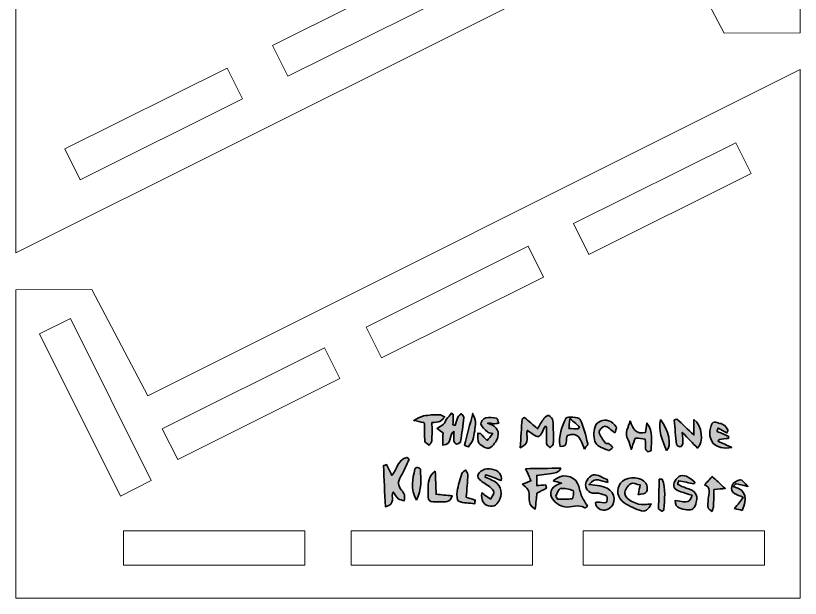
# Model space of a CAD drawing. Header units: inches. Extents: x 0.7 to 43.7, y -59.5 to -0.9.
# Drawn here: x 26 to 39.61, y -59.39 to -49.28 of the extents above; entities that cross this region are included whole.
import ezdxf

# ---------------------------------------------------------------- set-up
doc = ezdxf.new("R2010")
doc.units = ezdxf.units.IN
doc.header["$MEASUREMENT"] = 0
doc.layers.add('cut', color=7, linetype='Continuous')
doc.layers.add('etch', color=7, linetype='Continuous')

# ---------------------------------------------------------------- blocks, each defined once
blk = doc.blocks.new('block 2')
at = {"layer": 'etch', "true_color": 0x00a550}
h = blk.add_hatch(color=114, dxfattribs=at)
h.dxf.hatch_style = 2
edge = h.paths.add_edge_path()
edge.add_spline(control_points=[(33.221, -56.343), (33.221, -56.456), (33.224, -56.559), (33.218, -56.661), (33.217, -56.686), (33.188, -56.71), (33.172, -56.734), (33.147, -56.713), (33.101, -56.694), (33.098, -56.67), (33.089, -56.568), (33.092, -56.465), (33.09, -56.357), (33.089, -56.356), (33.084, -56.346), (33.077, -56.344), (33.02, -56.33), (32.962, -56.317), (32.905, -56.304), (32.962, -56.278), (33.017, -56.241), (33.076, -56.228), (33.163, -56.211), (33.253, -56.207), (33.342, -56.206), (33.376, -56.206), (33.409, -56.231), (33.443, -56.244), (33.415, -56.271), (33.391, -56.307), (33.358, -56.322), (33.321, -56.338), (33.275, -56.336), (33.221, -56.343)], knot_values=[0, 0, 0, 0, 1, 1, 1, 2, 2, 2, 3, 3, 3, 4, 4, 4, 5, 5, 5, 6, 6, 6, 7, 7, 7, 8, 8, 8, 9, 9, 9, 10, 10, 10, 11, 11, 11, 11], degree=3, periodic=1)
h = blk.add_hatch(color=114, dxfattribs=at)
h.dxf.hatch_style = 2
edge = h.paths.add_edge_path()
edge.add_spline(control_points=[(33.6, -56.491), (33.503, -56.568), (33.582, -56.732), (33.408, -56.734), (33.41, -56.659), (33.411, -56.591), (33.413, -56.521), (33.381, -56.498), (33.344, -56.471), (33.308, -56.445), (33.345, -56.421), (33.387, -56.401), (33.419, -56.371), (33.444, -56.347), (33.454, -56.31), (33.475, -56.281), (33.501, -56.246), (33.531, -56.215), (33.559, -56.181), (33.569, -56.188), (33.58, -56.194), (33.59, -56.2), (33.588, -56.261), (33.587, -56.321), (33.585, -56.382), (33.598, -56.385), (33.611, -56.388), (33.623, -56.391), (33.639, -56.343), (33.65, -56.294), (33.671, -56.249), (33.682, -56.224), (33.709, -56.207), (33.729, -56.186), (33.745, -56.209), (33.776, -56.235), (33.774, -56.257), (33.76, -56.396), (33.741, -56.535), (33.716, -56.673), (33.713, -56.692), (33.671, -56.713), (33.645, -56.717), (33.632, -56.718), (33.604, -56.682), (33.601, -56.66), (33.594, -56.612), (33.599, -56.562), (33.6, -56.491)], knot_values=[0, 0, 0, 0, 1, 1, 1, 2, 2, 2, 3, 3, 3, 4, 4, 4, 5, 5, 5, 6, 6, 6, 7, 7, 7, 8, 8, 8, 9, 9, 9, 10, 10, 10, 11, 11, 11, 12, 12, 12, 13, 13, 13, 14, 14, 14, 15, 15, 15, 16, 16, 16, 16], degree=3, periodic=1)
h = blk.add_hatch(color=114, dxfattribs=at)
h.dxf.hatch_style = 2
edge = h.paths.add_edge_path()
edge.add_spline(control_points=[(33.923, -56.184), (33.942, -56.234), (33.978, -56.285), (33.977, -56.335), (33.973, -56.438), (33.956, -56.541), (33.932, -56.641), (33.921, -56.687), (33.879, -56.725), (33.852, -56.766), (33.829, -56.756), (33.806, -56.747), (33.783, -56.738), (33.832, -56.554), (33.88, -56.369), (33.929, -56.185), (33.928, -56.185), (33.923, -56.184), (33.923, -56.184)], knot_values=[0, 0, 0, 0, 1, 1, 1, 2, 2, 2, 3, 3, 3, 4, 4, 4, 5, 5, 5, 6, 6, 6, 6], degree=3, periodic=1)
h = blk.add_hatch(color=114, dxfattribs=at)
h.dxf.hatch_style = 2
edge = h.paths.add_edge_path()
edge.add_spline(control_points=[(35.186, -56.405), (35.148, -56.468), (35.12, -56.571), (35.068, -56.585), (35.019, -56.598), (34.945, -56.52), (34.878, -56.48), (34.838, -56.56), (34.946, -56.706), (34.752, -56.78), (34.764, -56.601), (34.774, -56.441), (34.785, -56.281), (34.799, -56.273), (34.813, -56.265), (34.828, -56.256), (34.898, -56.318), (34.969, -56.379), (35.052, -56.452), (35.091, -56.388), (35.122, -56.326), (35.163, -56.272), (35.183, -56.246), (35.232, -56.211), (35.248, -56.219), (35.28, -56.235), (35.317, -56.277), (35.319, -56.311), (35.329, -56.446), (35.329, -56.582), (35.326, -56.717), (35.325, -56.738), (35.286, -56.757), (35.265, -56.777), (35.246, -56.755), (35.212, -56.734), (35.211, -56.711), (35.205, -56.614), (35.208, -56.516), (35.208, -56.419), (35.201, -56.414), (35.193, -56.409), (35.186, -56.405)], knot_values=[0, 0, 0, 0, 1, 1, 1, 2, 2, 2, 3, 3, 3, 4, 4, 4, 5, 5, 5, 6, 6, 6, 7, 7, 7, 8, 8, 8, 9, 9, 9, 10, 10, 10, 11, 11, 11, 12, 12, 12, 13, 13, 13, 14, 14, 14, 14], degree=3, periodic=1)
h = blk.add_hatch(color=114, dxfattribs=at)
h.dxf.hatch_style = 2
edge = h.paths.add_edge_path()
edge.add_spline(control_points=[(35.868, -56.804), (35.808, -56.644), (35.765, -56.496), (35.571, -56.567), (35.523, -56.618), (35.612, -56.77), (35.443, -56.758), (35.413, -56.577), (35.47, -56.411), (35.551, -56.263), (35.567, -56.233), (35.765, -56.245), (35.79, -56.289), (35.86, -56.414), (35.886, -56.564), (35.925, -56.706), (35.929, -56.721), (35.904, -56.744), (35.868, -56.804)], knot_values=[0, 0, 0, 0, 1, 1, 1, 2, 2, 2, 3, 3, 3, 4, 4, 4, 5, 5, 5, 6, 6, 6, 6], degree=3, periodic=1)
edge = h.paths.add_edge_path()
edge.add_spline(control_points=[(35.612, -56.272), (35.604, -56.363), (35.601, -56.403), (35.597, -56.445), (35.66, -56.448), (35.71, -56.45), (35.76, -56.452), (35.767, -56.44), (35.775, -56.429), (35.783, -56.418), (35.736, -56.378), (35.689, -56.338), (35.612, -56.272)], knot_values=[0, 0, 0, 0, 1, 1, 1, 2, 2, 2, 3, 3, 3, 4, 4, 4, 4], degree=3, periodic=1)
h = blk.add_hatch(color=114, dxfattribs=at)
h.dxf.hatch_style = 2
edge = h.paths.add_edge_path()
edge.add_spline(control_points=[(34.064, -56.534), (34.103, -56.574), (34.142, -56.614), (34.181, -56.654), (34.209, -56.619), (34.236, -56.583), (34.275, -56.534), (34.224, -56.518), (34.197, -56.518), (34.183, -56.504), (34.14, -56.462), (34.088, -56.419), (34.069, -56.365), (34.06, -56.342), (34.115, -56.27), (34.153, -56.26), (34.212, -56.244), (34.281, -56.254), (34.343, -56.267), (34.361, -56.271), (34.367, -56.325), (34.379, -56.356), (34.35, -56.359), (34.32, -56.365), (34.291, -56.362), (34.259, -56.359), (34.227, -56.348), (34.185, -56.356), (34.311, -56.39), (34.396, -56.462), (34.364, -56.589), (34.346, -56.665), (34.283, -56.749), (34.216, -56.785), (34.179, -56.805), (34.077, -56.748), (34.035, -56.7), (34.004, -56.664), (34.022, -56.586), (34.019, -56.526), (34.034, -56.529), (34.049, -56.531), (34.064, -56.534)], knot_values=[0, 0, 0, 0, 1, 1, 1, 2, 2, 2, 3, 3, 3, 4, 4, 4, 5, 5, 5, 6, 6, 6, 7, 7, 7, 8, 8, 8, 9, 9, 9, 10, 10, 10, 11, 11, 11, 12, 12, 12, 13, 13, 13, 14, 14, 14, 14], degree=3, periodic=1)
h = blk.add_hatch(color=114, dxfattribs=at)
h.dxf.hatch_style = 2
edge = h.paths.add_edge_path()
edge.add_spline(control_points=[(36.395, -56.519), (36.319, -56.466), (36.273, -56.412), (36.221, -56.406), (36.19, -56.403), (36.114, -56.484), (36.121, -56.51), (36.139, -56.579), (36.189, -56.639), (36.232, -56.698), (36.242, -56.712), (36.28, -56.702), (36.298, -56.714), (36.322, -56.729), (36.339, -56.755), (36.358, -56.776), (36.335, -56.794), (36.304, -56.833), (36.291, -56.828), (36.21, -56.793), (36.098, -56.766), (36.063, -56.701), (36.022, -56.624), (36.024, -56.503), (36.052, -56.415), (36.082, -56.321), (36.189, -56.283), (36.287, -56.31), (36.338, -56.324), (36.387, -56.373), (36.417, -56.419), (36.432, -56.441), (36.402, -56.494), (36.395, -56.519)], knot_values=[0, 0, 0, 0, 1, 1, 1, 2, 2, 2, 3, 3, 3, 4, 4, 4, 5, 5, 5, 6, 6, 6, 7, 7, 7, 8, 8, 8, 9, 9, 9, 10, 10, 10, 11, 11, 11, 11], degree=3, periodic=1)
h = blk.add_hatch(color=114, dxfattribs=at)
h.dxf.hatch_style = 2
edge = h.paths.add_edge_path()
edge.add_spline(control_points=[(36.663, -56.312), (36.705, -56.456), (36.764, -56.552), (36.929, -56.514), (36.936, -56.461), (36.944, -56.406), (36.951, -56.352), (37.068, -56.501), (37.026, -56.665), (37.025, -56.823), (37.025, -56.832), (36.987, -56.852), (36.971, -56.848), (36.954, -56.844), (36.931, -56.819), (36.929, -56.801), (36.922, -56.751), (36.925, -56.7), (36.923, -56.633), (36.867, -56.625), (36.81, -56.618), (36.755, -56.611), (36.746, -56.627), (36.74, -56.634), (36.738, -56.643), (36.718, -56.698), (36.699, -56.754), (36.68, -56.81), (36.662, -56.753), (36.652, -56.692), (36.623, -56.641), (36.555, -56.522), (36.628, -56.425), (36.663, -56.312)], knot_values=[0, 0, 0, 0, 1, 1, 1, 2, 2, 2, 3, 3, 3, 4, 4, 4, 5, 5, 5, 6, 6, 6, 7, 7, 7, 8, 8, 8, 9, 9, 9, 10, 10, 10, 11, 11, 11, 11], degree=3, periodic=1)
h = blk.add_hatch(color=114, dxfattribs=at)
h.dxf.hatch_style = 2
edge = h.paths.add_edge_path()
edge.add_spline(control_points=[(37.185, -56.291), (37.33, -56.45), (37.387, -56.773), (37.293, -56.825), (37.213, -56.653), (37.148, -56.48), (37.185, -56.291)], knot_values=[0, 0, 0, 0, 1, 1, 1, 2, 2, 2, 2], degree=3, periodic=1)
h = blk.add_hatch(color=114, dxfattribs=at)
h.dxf.hatch_style = 2
edge = h.paths.add_edge_path()
edge.add_spline(control_points=[(37.473, -56.283), (37.567, -56.37), (37.66, -56.457), (37.767, -56.556), (37.767, -56.462), (37.767, -56.382), (37.767, -56.29), (37.912, -56.387), (37.941, -56.689), (37.827, -56.785), (37.748, -56.703), (37.668, -56.62), (37.565, -56.514), (37.57, -56.596), (37.578, -56.652), (37.574, -56.708), (37.573, -56.728), (37.546, -56.761), (37.529, -56.762), (37.508, -56.764), (37.468, -56.74), (37.466, -56.724), (37.449, -56.583), (37.438, -56.441), (37.426, -56.299), (37.441, -56.294), (37.457, -56.289), (37.473, -56.283)], knot_values=[0, 0, 0, 0, 1, 1, 1, 2, 2, 2, 3, 3, 3, 4, 4, 4, 5, 5, 5, 6, 6, 6, 7, 7, 7, 8, 8, 8, 9, 9, 9, 9], degree=3, periodic=1)
h = blk.add_hatch(color=114, dxfattribs=at)
h.dxf.hatch_style = 2
edge = h.paths.add_edge_path()
edge.add_spline(control_points=[(38.304, -56.395), (38.322, -56.42), (38.339, -56.444), (38.357, -56.469), (38.351, -56.486), (38.345, -56.504), (38.339, -56.522), (38.288, -56.494), (38.237, -56.466), (38.186, -56.438), (38.18, -56.457), (38.174, -56.477), (38.168, -56.496), (38.236, -56.525), (38.303, -56.554), (38.371, -56.584), (38.369, -56.595), (38.367, -56.606), (38.364, -56.617), (38.311, -56.623), (38.258, -56.629), (38.205, -56.634), (38.199, -56.646), (38.193, -56.657), (38.187, -56.668), (38.265, -56.703), (38.344, -56.738), (38.422, -56.773), (38.129, -56.832), (37.984, -56.655), (38.066, -56.394), (38.103, -56.275), (38.181, -56.371), (38.239, -56.361), (38.261, -56.372), (38.282, -56.384), (38.304, -56.395)], knot_values=[0, 0, 0, 0, 1, 1, 1, 2, 2, 2, 3, 3, 3, 4, 4, 4, 5, 5, 5, 6, 6, 6, 7, 7, 7, 8, 8, 8, 9, 9, 9, 10, 10, 10, 11, 11, 11, 12, 12, 12, 12], degree=3, periodic=1)
h = blk.add_hatch(color=114, dxfattribs=at)
h.dxf.hatch_style = 2
edge = h.paths.add_edge_path()
edge.add_spline(control_points=[(32.825, -56.979), (32.778, -57.078), (32.742, -57.185), (32.681, -57.275), (32.621, -57.366), (32.629, -57.437), (32.692, -57.515), (32.712, -57.541), (32.735, -57.569), (32.743, -57.599), (32.751, -57.631), (32.742, -57.667), (32.74, -57.701), (32.704, -57.69), (32.662, -57.686), (32.635, -57.664), (32.6, -57.635), (32.579, -57.591), (32.549, -57.549), (32.497, -57.623), (32.604, -57.764), (32.412, -57.805), (32.401, -57.56), (32.39, -57.325), (32.379, -57.09), (32.398, -57.084), (32.416, -57.078), (32.435, -57.073), (32.463, -57.132), (32.49, -57.191), (32.523, -57.261), (32.615, -57.162), (32.627, -56.98), (32.785, -56.948), (32.798, -56.958), (32.812, -56.968), (32.825, -56.979)], knot_values=[0, 0, 0, 0, 1, 1, 1, 2, 2, 2, 3, 3, 3, 4, 4, 4, 5, 5, 5, 6, 6, 6, 7, 7, 7, 8, 8, 8, 9, 9, 9, 10, 10, 10, 11, 11, 11, 12, 12, 12, 12], degree=3, periodic=1)
h = blk.add_hatch(color=114, dxfattribs=at)
h.dxf.hatch_style = 2
edge = h.paths.add_edge_path()
edge.add_spline(control_points=[(32.95, -57.688), (32.841, -57.487), (32.889, -57.318), (32.922, -57.151), (32.925, -57.138), (32.956, -57.12), (32.972, -57.122), (32.99, -57.124), (33.019, -57.146), (33.02, -57.16), (33.027, -57.328), (33.051, -57.5), (32.95, -57.688)], knot_values=[0, 0, 0, 0, 1, 1, 1, 2, 2, 2, 3, 3, 3, 4, 4, 4, 4], degree=3, periodic=1)
h = blk.add_hatch(color=114, dxfattribs=at)
h.dxf.hatch_style = 2
edge = h.paths.add_edge_path()
edge.add_spline(control_points=[(33.279, -57.189), (33.283, -57.316), (33.288, -57.443), (33.293, -57.587), (33.382, -57.596), (33.473, -57.605), (33.572, -57.615), (33.535, -57.742), (33.442, -57.719), (33.364, -57.72), (33.148, -57.724), (33.146, -57.723), (33.154, -57.509), (33.159, -57.395), (33.149, -57.273), (33.279, -57.189)], knot_values=[0, 0, 0, 0, 1, 1, 1, 2, 2, 2, 3, 3, 3, 4, 4, 4, 5, 5, 5, 5], degree=3, periodic=1)
h = blk.add_hatch(color=114, dxfattribs=at)
h.dxf.hatch_style = 2
edge = h.paths.add_edge_path()
edge.add_spline(control_points=[(33.815, -57.64), (33.85, -57.65), (33.91, -57.669), (33.971, -57.688), (33.967, -57.709), (33.964, -57.73), (33.96, -57.751), (33.867, -57.74), (33.768, -57.742), (33.682, -57.71), (33.655, -57.7), (33.648, -57.595), (33.658, -57.538), (33.675, -57.432), (33.709, -57.329), (33.741, -57.226), (33.749, -57.202), (33.781, -57.186), (33.801, -57.166), (33.816, -57.191), (33.844, -57.217), (33.843, -57.242), (33.838, -57.372), (33.826, -57.502), (33.815, -57.64)], knot_values=[0, 0, 0, 0, 1, 1, 1, 2, 2, 2, 3, 3, 3, 4, 4, 4, 5, 5, 5, 6, 6, 6, 7, 7, 7, 8, 8, 8, 8], degree=3, periodic=1)
h = blk.add_hatch(color=114, dxfattribs=at)
h.dxf.hatch_style = 2
edge = h.paths.add_edge_path()
edge.add_spline(control_points=[(34.089, -57.556), (34.105, -57.572), (34.115, -57.585), (34.128, -57.595), (34.163, -57.621), (34.199, -57.645), (34.234, -57.67), (34.256, -57.631), (34.295, -57.593), (34.295, -57.554), (34.295, -57.522), (34.253, -57.485), (34.222, -57.46), (34.166, -57.414), (34.101, -57.379), (34.045, -57.334), (34.027, -57.32), (34.016, -57.285), (34.018, -57.262), (34.027, -57.183), (34.151, -57.126), (34.259, -57.149), (34.379, -57.174), (34.441, -57.25), (34.422, -57.348), (34.335, -57.315), (34.246, -57.281), (34.157, -57.248), (34.152, -57.262), (34.146, -57.277), (34.141, -57.292), (34.181, -57.308), (34.221, -57.323), (34.26, -57.34), (34.407, -57.406), (34.455, -57.526), (34.396, -57.674), (34.361, -57.762), (34.304, -57.816), (34.202, -57.79), (34.107, -57.765), (34.065, -57.681), (34.089, -57.556)], knot_values=[0, 0, 0, 0, 1, 1, 1, 2, 2, 2, 3, 3, 3, 4, 4, 4, 5, 5, 5, 6, 6, 6, 7, 7, 7, 8, 8, 8, 9, 9, 9, 10, 10, 10, 11, 11, 11, 12, 12, 12, 13, 13, 13, 14, 14, 14, 14], degree=3, periodic=1)
h = blk.add_hatch(color=114, dxfattribs=at)
h.dxf.hatch_style = 2
edge = h.paths.add_edge_path()
edge.add_spline(control_points=[(34.846, -57.144), (35.046, -57.141), (35.245, -57.138), (35.456, -57.135), (35.423, -57.211), (35.423, -57.211), (35.04, -57.26), (35.039, -57.31), (35.039, -57.361), (35.039, -57.436), (35.092, -57.432), (35.143, -57.428), (35.194, -57.424), (35.198, -57.443), (35.202, -57.461), (35.207, -57.48), (35.152, -57.51), (35.098, -57.54), (35.043, -57.57), (35.034, -57.647), (35.025, -57.733), (35.012, -57.844), (34.838, -57.75), (34.947, -57.601), (34.887, -57.502), (34.858, -57.475), (34.825, -57.442), (34.792, -57.409), (34.83, -57.395), (34.868, -57.381), (34.939, -57.355), (34.917, -57.304), (34.89, -57.243), (34.846, -57.144)], knot_values=[0, 0, 0, 0, 1, 1, 1, 2, 2, 2, 3, 3, 3, 4, 4, 4, 5, 5, 5, 6, 6, 6, 7, 7, 7, 8, 8, 8, 9, 9, 9, 10, 10, 10, 11, 11, 11, 11], degree=3, periodic=1)
h = blk.add_hatch(color=114, dxfattribs=at)
h.dxf.hatch_style = 2
edge = h.paths.add_edge_path()
edge.add_spline(control_points=[(35.325, -57.354), (35.463, -57.22), (35.675, -57.25), (35.749, -57.401), (35.78, -57.463), (35.786, -57.537), (35.812, -57.601), (35.838, -57.664), (35.877, -57.721), (35.917, -57.794), (35.919, -57.793), (35.882, -57.83), (35.873, -57.824), (35.757, -57.748), (35.638, -57.827), (35.529, -57.808), (35.441, -57.792), (35.329, -57.718), (35.295, -57.64), (35.25, -57.537), (35.31, -57.431), (35.47, -57.397), (35.409, -57.379), (35.375, -57.369), (35.325, -57.354)], knot_values=[0, 0, 0, 0, 1, 1, 1, 2, 2, 2, 3, 3, 3, 4, 4, 4, 5, 5, 5, 6, 6, 6, 7, 7, 7, 8, 8, 8, 8], degree=3, periodic=1)
edge = h.paths.add_edge_path()
edge.add_spline(control_points=[(35.37, -57.62), (35.38, -57.638), (35.39, -57.656), (35.4, -57.674), (35.486, -57.673), (35.574, -57.679), (35.658, -57.664), (35.672, -57.662), (35.684, -57.529), (35.672, -57.525), (35.601, -57.499), (35.52, -57.477), (35.447, -57.487), (35.416, -57.491), (35.395, -57.573), (35.37, -57.62)], knot_values=[0, 0, 0, 0, 1, 1, 1, 2, 2, 2, 3, 3, 3, 4, 4, 4, 5, 5, 5, 5], degree=3, periodic=1)
h = blk.add_hatch(color=114, dxfattribs=at)
h.dxf.hatch_style = 2
edge = h.paths.add_edge_path()
edge.add_spline(control_points=[(36.273, -57.382), (36.158, -57.362), (36.055, -57.275), (35.946, -57.418), (36.022, -57.428), (36.077, -57.437), (36.132, -57.443), (36.325, -57.463), (36.438, -57.621), (36.357, -57.772), (36.333, -57.816), (36.27, -57.861), (36.222, -57.863), (36.145, -57.868), (36.072, -57.831), (36.057, -57.735), (36.076, -57.728), (36.085, -57.722), (36.093, -57.722), (36.143, -57.726), (36.195, -57.74), (36.243, -57.731), (36.256, -57.728), (36.273, -57.635), (36.257, -57.623), (36.218, -57.593), (36.162, -57.585), (36.112, -57.569), (36.104, -57.566), (36.094, -57.568), (36.084, -57.569), (35.972, -57.581), (35.885, -57.525), (35.885, -57.423), (35.886, -57.361), (35.966, -57.259), (36.022, -57.25), (36.096, -57.239), (36.183, -57.301), (36.263, -57.334), (36.27, -57.337), (36.269, -57.36), (36.273, -57.382)], knot_values=[0, 0, 0, 0, 1, 1, 1, 2, 2, 2, 3, 3, 3, 4, 4, 4, 5, 5, 5, 6, 6, 6, 7, 7, 7, 8, 8, 8, 9, 9, 9, 10, 10, 10, 11, 11, 11, 12, 12, 12, 13, 13, 13, 14, 14, 14, 14], degree=3, periodic=1)
h = blk.add_hatch(color=114, dxfattribs=at)
h.dxf.hatch_style = 2
edge = h.paths.add_edge_path()
edge.add_spline(control_points=[(36.8, -57.598), (36.815, -57.521), (36.824, -57.474), (36.834, -57.426), (36.777, -57.417), (36.703, -57.382), (36.669, -57.405), (36.618, -57.44), (36.567, -57.516), (36.568, -57.574), (36.569, -57.677), (36.775, -57.78), (36.918, -57.768), (36.949, -57.765), (36.981, -57.758), (37.022, -57.752), (36.981, -57.851), (36.92, -57.905), (36.823, -57.866), (36.719, -57.823), (36.605, -57.782), (36.523, -57.708), (36.41, -57.606), (36.424, -57.445), (36.527, -57.362), (36.639, -57.272), (36.862, -57.285), (36.933, -57.396), (36.958, -57.435), (36.964, -57.51), (36.942, -57.548), (36.923, -57.58), (36.852, -57.582), (36.8, -57.598)], knot_values=[0, 0, 0, 0, 1, 1, 1, 2, 2, 2, 3, 3, 3, 4, 4, 4, 5, 5, 5, 6, 6, 6, 7, 7, 7, 8, 8, 8, 9, 9, 9, 10, 10, 10, 11, 11, 11, 11], degree=3, periodic=1)
h = blk.add_hatch(color=114, dxfattribs=at)
h.dxf.hatch_style = 2
edge = h.paths.add_edge_path()
edge.add_spline(control_points=[(37.218, -57.325), (37.287, -57.495), (37.252, -57.675), (37.247, -57.851), (37.247, -57.862), (37.215, -57.884), (37.209, -57.881), (37.187, -57.869), (37.154, -57.849), (37.154, -57.832), (37.154, -57.663), (37.161, -57.494), (37.165, -57.326), (37.183, -57.325), (37.2, -57.325), (37.218, -57.325)], knot_values=[0, 0, 0, 0, 1, 1, 1, 2, 2, 2, 3, 3, 3, 4, 4, 4, 5, 5, 5, 5], degree=3, periodic=1)
h = blk.add_hatch(color=114, dxfattribs=at)
h.dxf.hatch_style = 2
edge = h.paths.add_edge_path()
edge.add_spline(control_points=[(37.734, -57.605), (37.663, -57.583), (37.601, -57.566), (37.541, -57.543), (37.468, -57.517), (37.388, -57.484), (37.424, -57.385), (37.459, -57.293), (37.533, -57.238), (37.636, -57.276), (37.69, -57.295), (37.735, -57.343), (37.784, -57.378), (37.778, -57.388), (37.772, -57.398), (37.767, -57.407), (37.679, -57.389), (37.592, -57.371), (37.504, -57.353), (37.497, -57.373), (37.489, -57.394), (37.482, -57.415), (37.532, -57.437), (37.581, -57.465), (37.634, -57.48), (37.794, -57.523), (37.835, -57.583), (37.808, -57.727), (37.79, -57.824), (37.734, -57.875), (37.644, -57.856), (37.558, -57.839), (37.438, -57.841), (37.44, -57.697), (37.683, -57.737), (37.683, -57.737), (37.734, -57.605)], knot_values=[0, 0, 0, 0, 1, 1, 1, 2, 2, 2, 3, 3, 3, 4, 4, 4, 5, 5, 5, 6, 6, 6, 7, 7, 7, 8, 8, 8, 9, 9, 9, 10, 10, 10, 11, 11, 11, 12, 12, 12, 12], degree=3, periodic=1)
h = blk.add_hatch(color=114, dxfattribs=at)
h.dxf.hatch_style = 2
edge = h.paths.add_edge_path()
edge.add_spline(control_points=[(37.949, -57.426), (38.002, -57.368), (38.05, -57.317), (38.085, -57.279), (38.146, -57.334), (38.221, -57.404), (38.31, -57.486), (38.254, -57.492), (38.199, -57.497), (38.113, -57.505), (38.111, -57.601), (38.111, -57.703), (38.107, -57.804), (38.105, -57.831), (38.09, -57.857), (38.082, -57.884), (38.058, -57.865), (38.019, -57.849), (38.015, -57.826), (38.005, -57.777), (38.01, -57.724), (38.015, -57.674), (38.027, -57.573), (38.073, -57.464), (37.949, -57.426)], knot_values=[0, 0, 0, 0, 1, 1, 1, 2, 2, 2, 3, 3, 3, 4, 4, 4, 5, 5, 5, 6, 6, 6, 7, 7, 7, 8, 8, 8, 8], degree=3, periodic=1)
h = blk.add_hatch(color=114, dxfattribs=at)
h.dxf.hatch_style = 2
edge = h.paths.add_edge_path()
edge.add_spline(control_points=[(38.606, -57.867), (38.568, -57.858), (38.528, -57.848), (38.472, -57.834), (38.53, -57.76), (38.573, -57.704), (38.621, -57.642), (38.524, -57.585), (38.379, -57.581), (38.428, -57.435), (38.444, -57.389), (38.518, -57.345), (38.572, -57.335), (38.602, -57.33), (38.645, -57.397), (38.703, -57.45), (38.607, -57.429), (38.55, -57.417), (38.494, -57.405), (38.479, -57.421), (38.464, -57.436), (38.45, -57.452), (38.697, -57.52), (38.688, -57.673), (38.606, -57.867)], knot_values=[0, 0, 0, 0, 1, 1, 1, 2, 2, 2, 3, 3, 3, 4, 4, 4, 5, 5, 5, 6, 6, 6, 7, 7, 7, 8, 8, 8, 8], degree=3, periodic=1)
at = {"layer": 'etch', "color": 114, "lineweight": 35, "true_color": 0x00a550}
for points, knots in [([(33.221, -56.343), (33.221, -56.456), (33.224, -56.559), (33.218, -56.661), (33.217, -56.686), (33.188, -56.71), (33.172, -56.734), (33.147, -56.713), (33.101, -56.694), (33.098, -56.67), (33.089, -56.568), (33.092, -56.465), (33.09, -56.357), (33.089, -56.356), (33.084, -56.346), (33.077, -56.344), (33.02, -56.33), (32.962, -56.317), (32.905, -56.304), (32.962, -56.278), (33.017, -56.241), (33.076, -56.228), (33.163, -56.211), (33.253, -56.207), (33.342, -56.206), (33.376, -56.206), (33.409, -56.231), (33.443, -56.244), (33.415, -56.271), (33.391, -56.307), (33.358, -56.322), (33.321, -56.338), (33.275, -56.336), (33.221, -56.343)], [0, 0, 0, 0, 1, 1, 1, 2, 2, 2, 3, 3, 3, 4, 4, 4, 5, 5, 5, 6, 6, 6, 7, 7, 7, 8, 8, 8, 9, 9, 9, 10, 10, 10, 11, 11, 11, 11]), ([(33.6, -56.491), (33.503, -56.568), (33.582, -56.732), (33.408, -56.734), (33.41, -56.659), (33.411, -56.591), (33.413, -56.521), (33.381, -56.498), (33.344, -56.471), (33.308, -56.445), (33.345, -56.421), (33.387, -56.401), (33.419, -56.371), (33.444, -56.347), (33.454, -56.31), (33.475, -56.281), (33.501, -56.246), (33.531, -56.215), (33.559, -56.181), (33.569, -56.188), (33.58, -56.194), (33.59, -56.2), (33.588, -56.261), (33.587, -56.321), (33.585, -56.382), (33.598, -56.385), (33.611, -56.388), (33.623, -56.391), (33.639, -56.343), (33.65, -56.294), (33.671, -56.249), (33.682, -56.224), (33.709, -56.207), (33.729, -56.186), (33.745, -56.209), (33.776, -56.235), (33.774, -56.257), (33.76, -56.396), (33.741, -56.535), (33.716, -56.673), (33.713, -56.692), (33.671, -56.713), (33.645, -56.717), (33.632, -56.718), (33.604, -56.682), (33.601, -56.66), (33.594, -56.612), (33.599, -56.562), (33.6, -56.491)], [0, 0, 0, 0, 1, 1, 1, 2, 2, 2, 3, 3, 3, 4, 4, 4, 5, 5, 5, 6, 6, 6, 7, 7, 7, 8, 8, 8, 9, 9, 9, 10, 10, 10, 11, 11, 11, 12, 12, 12, 13, 13, 13, 14, 14, 14, 15, 15, 15, 16, 16, 16, 16]), ([(33.923, -56.184), (33.942, -56.234), (33.978, -56.285), (33.977, -56.335), (33.973, -56.438), (33.956, -56.541), (33.932, -56.641), (33.921, -56.687), (33.879, -56.725), (33.852, -56.766), (33.829, -56.756), (33.806, -56.747), (33.783, -56.738), (33.832, -56.554), (33.88, -56.369), (33.929, -56.185), (33.928, -56.185), (33.923, -56.184), (33.923, -56.184)], [0, 0, 0, 0, 1, 1, 1, 2, 2, 2, 3, 3, 3, 4, 4, 4, 5, 5, 5, 6, 6, 6, 6]), ([(35.186, -56.405), (35.148, -56.468), (35.12, -56.571), (35.068, -56.585), (35.019, -56.598), (34.945, -56.52), (34.878, -56.48), (34.838, -56.56), (34.946, -56.706), (34.752, -56.78), (34.764, -56.601), (34.774, -56.441), (34.785, -56.281), (34.799, -56.273), (34.813, -56.265), (34.828, -56.256), (34.898, -56.318), (34.969, -56.379), (35.052, -56.452), (35.091, -56.388), (35.122, -56.326), (35.163, -56.272), (35.183, -56.246), (35.232, -56.211), (35.248, -56.219), (35.28, -56.235), (35.317, -56.277), (35.319, -56.311), (35.329, -56.446), (35.329, -56.582), (35.326, -56.717), (35.325, -56.738), (35.286, -56.757), (35.265, -56.777), (35.246, -56.755), (35.212, -56.734), (35.211, -56.711), (35.205, -56.614), (35.208, -56.516), (35.208, -56.419), (35.201, -56.414), (35.193, -56.409), (35.186, -56.405)], [0, 0, 0, 0, 1, 1, 1, 2, 2, 2, 3, 3, 3, 4, 4, 4, 5, 5, 5, 6, 6, 6, 7, 7, 7, 8, 8, 8, 9, 9, 9, 10, 10, 10, 11, 11, 11, 12, 12, 12, 13, 13, 13, 14, 14, 14, 14]), ([(35.868, -56.804), (35.808, -56.644), (35.765, -56.496), (35.571, -56.567), (35.523, -56.618), (35.612, -56.77), (35.443, -56.758), (35.413, -56.577), (35.47, -56.411), (35.551, -56.263), (35.567, -56.233), (35.765, -56.245), (35.79, -56.289), (35.86, -56.414), (35.886, -56.564), (35.925, -56.706), (35.929, -56.721), (35.904, -56.744), (35.868, -56.804)], [0, 0, 0, 0, 1, 1, 1, 2, 2, 2, 3, 3, 3, 4, 4, 4, 5, 5, 5, 6, 6, 6, 6]), ([(34.064, -56.534), (34.103, -56.574), (34.142, -56.614), (34.181, -56.654), (34.209, -56.619), (34.236, -56.583), (34.275, -56.534), (34.224, -56.518), (34.197, -56.518), (34.183, -56.504), (34.14, -56.462), (34.088, -56.419), (34.069, -56.365), (34.06, -56.342), (34.115, -56.27), (34.153, -56.26), (34.212, -56.244), (34.281, -56.254), (34.343, -56.267), (34.361, -56.271), (34.367, -56.325), (34.379, -56.356), (34.35, -56.359), (34.32, -56.365), (34.291, -56.362), (34.259, -56.359), (34.227, -56.348), (34.185, -56.356), (34.311, -56.39), (34.396, -56.462), (34.364, -56.589), (34.346, -56.665), (34.283, -56.749), (34.216, -56.785), (34.179, -56.805), (34.077, -56.748), (34.035, -56.7), (34.004, -56.664), (34.022, -56.586), (34.019, -56.526), (34.034, -56.529), (34.049, -56.531), (34.064, -56.534)], [0, 0, 0, 0, 1, 1, 1, 2, 2, 2, 3, 3, 3, 4, 4, 4, 5, 5, 5, 6, 6, 6, 7, 7, 7, 8, 8, 8, 9, 9, 9, 10, 10, 10, 11, 11, 11, 12, 12, 12, 13, 13, 13, 14, 14, 14, 14]), ([(35.612, -56.272), (35.604, -56.363), (35.601, -56.403), (35.597, -56.445), (35.66, -56.448), (35.71, -56.45), (35.76, -56.452), (35.767, -56.44), (35.775, -56.429), (35.783, -56.418), (35.736, -56.378), (35.689, -56.338), (35.612, -56.272)], [0, 0, 0, 0, 1, 1, 1, 2, 2, 2, 3, 3, 3, 4, 4, 4, 4]), ([(35.612, -56.272), (35.689, -56.338), (35.736, -56.378), (35.783, -56.418), (35.775, -56.429), (35.767, -56.44), (35.76, -56.452), (35.71, -56.45), (35.66, -56.448), (35.597, -56.445), (35.601, -56.403), (35.604, -56.363), (35.612, -56.272)], [0, 0, 0, 0, 1, 1, 1, 2, 2, 2, 3, 3, 3, 4, 4, 4, 4]), ([(36.395, -56.519), (36.319, -56.466), (36.273, -56.412), (36.221, -56.406), (36.19, -56.403), (36.114, -56.484), (36.121, -56.51), (36.139, -56.579), (36.189, -56.639), (36.232, -56.698), (36.242, -56.712), (36.28, -56.702), (36.298, -56.714), (36.322, -56.729), (36.339, -56.755), (36.358, -56.776), (36.335, -56.794), (36.304, -56.833), (36.291, -56.828), (36.21, -56.793), (36.098, -56.766), (36.063, -56.701), (36.022, -56.624), (36.024, -56.503), (36.052, -56.415), (36.082, -56.321), (36.189, -56.283), (36.287, -56.31), (36.338, -56.324), (36.387, -56.373), (36.417, -56.419), (36.432, -56.441), (36.402, -56.494), (36.395, -56.519)], [0, 0, 0, 0, 1, 1, 1, 2, 2, 2, 3, 3, 3, 4, 4, 4, 5, 5, 5, 6, 6, 6, 7, 7, 7, 8, 8, 8, 9, 9, 9, 10, 10, 10, 11, 11, 11, 11]), ([(36.663, -56.312), (36.705, -56.456), (36.764, -56.552), (36.929, -56.514), (36.936, -56.461), (36.944, -56.406), (36.951, -56.352), (37.068, -56.501), (37.026, -56.665), (37.025, -56.823), (37.025, -56.832), (36.987, -56.852), (36.971, -56.848), (36.954, -56.844), (36.931, -56.819), (36.929, -56.801), (36.922, -56.751), (36.925, -56.7), (36.923, -56.633), (36.867, -56.625), (36.81, -56.618), (36.755, -56.611), (36.746, -56.627), (36.74, -56.634), (36.738, -56.643), (36.718, -56.698), (36.699, -56.754), (36.68, -56.81), (36.662, -56.753), (36.652, -56.692), (36.623, -56.641), (36.555, -56.522), (36.628, -56.425), (36.663, -56.312)], [0, 0, 0, 0, 1, 1, 1, 2, 2, 2, 3, 3, 3, 4, 4, 4, 5, 5, 5, 6, 6, 6, 7, 7, 7, 8, 8, 8, 9, 9, 9, 10, 10, 10, 11, 11, 11, 11]), ([(37.185, -56.291), (37.33, -56.45), (37.387, -56.773), (37.293, -56.825), (37.213, -56.653), (37.148, -56.48), (37.185, -56.291)], [0, 0, 0, 0, 1, 1, 1, 2, 2, 2, 2]), ([(37.473, -56.283), (37.567, -56.37), (37.66, -56.457), (37.767, -56.556), (37.767, -56.462), (37.767, -56.382), (37.767, -56.29), (37.912, -56.387), (37.941, -56.689), (37.827, -56.785), (37.748, -56.703), (37.668, -56.62), (37.565, -56.514), (37.57, -56.596), (37.578, -56.652), (37.574, -56.708), (37.573, -56.728), (37.546, -56.761), (37.529, -56.762), (37.508, -56.764), (37.468, -56.74), (37.466, -56.724), (37.449, -56.583), (37.438, -56.441), (37.426, -56.299), (37.441, -56.294), (37.457, -56.289), (37.473, -56.283)], [0, 0, 0, 0, 1, 1, 1, 2, 2, 2, 3, 3, 3, 4, 4, 4, 5, 5, 5, 6, 6, 6, 7, 7, 7, 8, 8, 8, 9, 9, 9, 9]), ([(38.304, -56.395), (38.322, -56.42), (38.339, -56.444), (38.357, -56.469), (38.351, -56.486), (38.345, -56.504), (38.339, -56.522), (38.288, -56.494), (38.237, -56.466), (38.186, -56.438), (38.18, -56.457), (38.174, -56.477), (38.168, -56.496), (38.236, -56.525), (38.303, -56.554), (38.371, -56.584), (38.369, -56.595), (38.367, -56.606), (38.364, -56.617), (38.311, -56.623), (38.258, -56.629), (38.205, -56.634), (38.199, -56.646), (38.193, -56.657), (38.187, -56.668), (38.265, -56.703), (38.344, -56.738), (38.422, -56.773), (38.129, -56.832), (37.984, -56.655), (38.066, -56.394), (38.103, -56.275), (38.181, -56.371), (38.239, -56.361), (38.261, -56.372), (38.282, -56.384), (38.304, -56.395)], [0, 0, 0, 0, 1, 1, 1, 2, 2, 2, 3, 3, 3, 4, 4, 4, 5, 5, 5, 6, 6, 6, 7, 7, 7, 8, 8, 8, 9, 9, 9, 10, 10, 10, 11, 11, 11, 12, 12, 12, 12]), ([(32.825, -56.979), (32.778, -57.078), (32.742, -57.185), (32.681, -57.275), (32.621, -57.366), (32.629, -57.437), (32.692, -57.515), (32.712, -57.541), (32.735, -57.569), (32.743, -57.599), (32.751, -57.631), (32.742, -57.667), (32.74, -57.701), (32.704, -57.69), (32.662, -57.686), (32.635, -57.664), (32.6, -57.635), (32.579, -57.591), (32.549, -57.549), (32.497, -57.623), (32.604, -57.764), (32.412, -57.805), (32.401, -57.56), (32.39, -57.325), (32.379, -57.09), (32.398, -57.084), (32.416, -57.078), (32.435, -57.073), (32.463, -57.132), (32.49, -57.191), (32.523, -57.261), (32.615, -57.162), (32.627, -56.98), (32.785, -56.948), (32.798, -56.958), (32.812, -56.968), (32.825, -56.979)], [0, 0, 0, 0, 1, 1, 1, 2, 2, 2, 3, 3, 3, 4, 4, 4, 5, 5, 5, 6, 6, 6, 7, 7, 7, 8, 8, 8, 9, 9, 9, 10, 10, 10, 11, 11, 11, 12, 12, 12, 12]), ([(32.95, -57.688), (32.841, -57.487), (32.889, -57.318), (32.922, -57.151), (32.925, -57.138), (32.956, -57.12), (32.972, -57.122), (32.99, -57.124), (33.019, -57.146), (33.02, -57.16), (33.027, -57.328), (33.051, -57.5), (32.95, -57.688)], [0, 0, 0, 0, 1, 1, 1, 2, 2, 2, 3, 3, 3, 4, 4, 4, 4]), ([(33.279, -57.189), (33.283, -57.316), (33.288, -57.443), (33.293, -57.587), (33.382, -57.596), (33.473, -57.605), (33.572, -57.615), (33.535, -57.742), (33.442, -57.719), (33.364, -57.72), (33.148, -57.724), (33.146, -57.723), (33.154, -57.509), (33.159, -57.395), (33.149, -57.273), (33.279, -57.189)], [0, 0, 0, 0, 1, 1, 1, 2, 2, 2, 3, 3, 3, 4, 4, 4, 5, 5, 5, 5]), ([(33.815, -57.64), (33.85, -57.65), (33.91, -57.669), (33.971, -57.688), (33.967, -57.709), (33.964, -57.73), (33.96, -57.751), (33.867, -57.74), (33.768, -57.742), (33.682, -57.71), (33.655, -57.7), (33.648, -57.595), (33.658, -57.538), (33.675, -57.432), (33.709, -57.329), (33.741, -57.226), (33.749, -57.202), (33.781, -57.186), (33.801, -57.166), (33.816, -57.191), (33.844, -57.217), (33.843, -57.242), (33.838, -57.372), (33.826, -57.502), (33.815, -57.64)], [0, 0, 0, 0, 1, 1, 1, 2, 2, 2, 3, 3, 3, 4, 4, 4, 5, 5, 5, 6, 6, 6, 7, 7, 7, 8, 8, 8, 8]), ([(34.089, -57.556), (34.105, -57.572), (34.115, -57.585), (34.128, -57.595), (34.163, -57.621), (34.199, -57.645), (34.234, -57.67), (34.256, -57.631), (34.295, -57.593), (34.295, -57.554), (34.295, -57.522), (34.253, -57.485), (34.222, -57.46), (34.166, -57.414), (34.101, -57.379), (34.045, -57.334), (34.027, -57.32), (34.016, -57.285), (34.018, -57.262), (34.027, -57.183), (34.151, -57.126), (34.259, -57.149), (34.379, -57.174), (34.441, -57.25), (34.422, -57.348), (34.335, -57.315), (34.246, -57.281), (34.157, -57.248), (34.152, -57.262), (34.146, -57.277), (34.141, -57.292), (34.181, -57.308), (34.221, -57.323), (34.26, -57.34), (34.407, -57.406), (34.455, -57.526), (34.396, -57.674), (34.361, -57.762), (34.304, -57.816), (34.202, -57.79), (34.107, -57.765), (34.065, -57.681), (34.089, -57.556)], [0, 0, 0, 0, 1, 1, 1, 2, 2, 2, 3, 3, 3, 4, 4, 4, 5, 5, 5, 6, 6, 6, 7, 7, 7, 8, 8, 8, 9, 9, 9, 10, 10, 10, 11, 11, 11, 12, 12, 12, 13, 13, 13, 14, 14, 14, 14]), ([(34.846, -57.144), (35.046, -57.141), (35.245, -57.138), (35.456, -57.135), (35.423, -57.211), (35.423, -57.211), (35.04, -57.26), (35.039, -57.31), (35.039, -57.361), (35.039, -57.436), (35.092, -57.432), (35.143, -57.428), (35.194, -57.424), (35.198, -57.443), (35.202, -57.461), (35.207, -57.48), (35.152, -57.51), (35.098, -57.54), (35.043, -57.57), (35.034, -57.647), (35.025, -57.733), (35.012, -57.844), (34.838, -57.75), (34.947, -57.601), (34.887, -57.502), (34.858, -57.475), (34.825, -57.442), (34.792, -57.409), (34.83, -57.395), (34.868, -57.381), (34.939, -57.355), (34.917, -57.304), (34.89, -57.243), (34.846, -57.144)], [0, 0, 0, 0, 1, 1, 1, 2, 2, 2, 3, 3, 3, 4, 4, 4, 5, 5, 5, 6, 6, 6, 7, 7, 7, 8, 8, 8, 9, 9, 9, 10, 10, 10, 11, 11, 11, 11]), ([(35.325, -57.354), (35.463, -57.22), (35.675, -57.25), (35.749, -57.401), (35.78, -57.463), (35.786, -57.537), (35.812, -57.601), (35.838, -57.664), (35.877, -57.721), (35.917, -57.794), (35.919, -57.793), (35.882, -57.83), (35.873, -57.824), (35.757, -57.748), (35.638, -57.827), (35.529, -57.808), (35.441, -57.792), (35.329, -57.718), (35.295, -57.64), (35.25, -57.537), (35.31, -57.431), (35.47, -57.397), (35.409, -57.379), (35.375, -57.369), (35.325, -57.354)], [0, 0, 0, 0, 1, 1, 1, 2, 2, 2, 3, 3, 3, 4, 4, 4, 5, 5, 5, 6, 6, 6, 7, 7, 7, 8, 8, 8, 8]), ([(36.273, -57.382), (36.158, -57.362), (36.055, -57.275), (35.946, -57.418), (36.022, -57.428), (36.077, -57.437), (36.132, -57.443), (36.325, -57.463), (36.438, -57.621), (36.357, -57.772), (36.333, -57.816), (36.27, -57.861), (36.222, -57.863), (36.145, -57.868), (36.072, -57.831), (36.057, -57.735), (36.076, -57.728), (36.085, -57.722), (36.093, -57.722), (36.143, -57.726), (36.195, -57.74), (36.243, -57.731), (36.256, -57.728), (36.273, -57.635), (36.257, -57.623), (36.218, -57.593), (36.162, -57.585), (36.112, -57.569), (36.104, -57.566), (36.094, -57.568), (36.084, -57.569), (35.972, -57.581), (35.885, -57.525), (35.885, -57.423), (35.886, -57.361), (35.966, -57.259), (36.022, -57.25), (36.096, -57.239), (36.183, -57.301), (36.263, -57.334), (36.27, -57.337), (36.269, -57.36), (36.273, -57.382)], [0, 0, 0, 0, 1, 1, 1, 2, 2, 2, 3, 3, 3, 4, 4, 4, 5, 5, 5, 6, 6, 6, 7, 7, 7, 8, 8, 8, 9, 9, 9, 10, 10, 10, 11, 11, 11, 12, 12, 12, 13, 13, 13, 14, 14, 14, 14]), ([(36.8, -57.598), (36.815, -57.521), (36.824, -57.474), (36.834, -57.426), (36.777, -57.417), (36.703, -57.382), (36.669, -57.405), (36.618, -57.44), (36.567, -57.516), (36.568, -57.574), (36.569, -57.677), (36.775, -57.78), (36.918, -57.768), (36.949, -57.765), (36.981, -57.758), (37.022, -57.752), (36.981, -57.851), (36.92, -57.905), (36.823, -57.866), (36.719, -57.823), (36.605, -57.782), (36.523, -57.708), (36.41, -57.606), (36.424, -57.445), (36.527, -57.362), (36.639, -57.272), (36.862, -57.285), (36.933, -57.396), (36.958, -57.435), (36.964, -57.51), (36.942, -57.548), (36.923, -57.58), (36.852, -57.582), (36.8, -57.598)], [0, 0, 0, 0, 1, 1, 1, 2, 2, 2, 3, 3, 3, 4, 4, 4, 5, 5, 5, 6, 6, 6, 7, 7, 7, 8, 8, 8, 9, 9, 9, 10, 10, 10, 11, 11, 11, 11]), ([(37.218, -57.325), (37.287, -57.495), (37.252, -57.675), (37.247, -57.851), (37.247, -57.862), (37.215, -57.884), (37.209, -57.881), (37.187, -57.869), (37.154, -57.849), (37.154, -57.832), (37.154, -57.663), (37.161, -57.494), (37.165, -57.326), (37.183, -57.325), (37.2, -57.325), (37.218, -57.325)], [0, 0, 0, 0, 1, 1, 1, 2, 2, 2, 3, 3, 3, 4, 4, 4, 5, 5, 5, 5]), ([(37.734, -57.605), (37.663, -57.583), (37.601, -57.566), (37.541, -57.543), (37.468, -57.517), (37.388, -57.484), (37.424, -57.385), (37.459, -57.293), (37.533, -57.238), (37.636, -57.276), (37.69, -57.295), (37.735, -57.343), (37.784, -57.378), (37.778, -57.388), (37.772, -57.398), (37.767, -57.407), (37.679, -57.389), (37.592, -57.371), (37.504, -57.353), (37.497, -57.373), (37.489, -57.394), (37.482, -57.415), (37.532, -57.437), (37.581, -57.465), (37.634, -57.48), (37.794, -57.523), (37.835, -57.583), (37.808, -57.727), (37.79, -57.824), (37.734, -57.875), (37.644, -57.856), (37.558, -57.839), (37.438, -57.841), (37.44, -57.697), (37.683, -57.737), (37.683, -57.737), (37.734, -57.605)], [0, 0, 0, 0, 1, 1, 1, 2, 2, 2, 3, 3, 3, 4, 4, 4, 5, 5, 5, 6, 6, 6, 7, 7, 7, 8, 8, 8, 9, 9, 9, 10, 10, 10, 11, 11, 11, 12, 12, 12, 12]), ([(37.949, -57.426), (38.002, -57.368), (38.05, -57.317), (38.085, -57.279), (38.146, -57.334), (38.221, -57.404), (38.31, -57.486), (38.254, -57.492), (38.199, -57.497), (38.113, -57.505), (38.111, -57.601), (38.111, -57.703), (38.107, -57.804), (38.105, -57.831), (38.09, -57.857), (38.082, -57.884), (38.058, -57.865), (38.019, -57.849), (38.015, -57.826), (38.005, -57.777), (38.01, -57.724), (38.015, -57.674), (38.027, -57.573), (38.073, -57.464), (37.949, -57.426)], [0, 0, 0, 0, 1, 1, 1, 2, 2, 2, 3, 3, 3, 4, 4, 4, 5, 5, 5, 6, 6, 6, 7, 7, 7, 8, 8, 8, 8]), ([(38.606, -57.867), (38.568, -57.858), (38.528, -57.848), (38.472, -57.834), (38.53, -57.76), (38.573, -57.704), (38.621, -57.642), (38.524, -57.585), (38.379, -57.581), (38.428, -57.435), (38.444, -57.389), (38.518, -57.345), (38.572, -57.335), (38.602, -57.33), (38.645, -57.397), (38.703, -57.45), (38.607, -57.429), (38.55, -57.417), (38.494, -57.405), (38.479, -57.421), (38.464, -57.436), (38.45, -57.452), (38.697, -57.52), (38.688, -57.673), (38.606, -57.867)], [0, 0, 0, 0, 1, 1, 1, 2, 2, 2, 3, 3, 3, 4, 4, 4, 5, 5, 5, 6, 6, 6, 7, 7, 7, 8, 8, 8, 8]), ([(35.37, -57.62), (35.38, -57.638), (35.39, -57.656), (35.4, -57.674), (35.486, -57.673), (35.574, -57.679), (35.658, -57.664), (35.672, -57.662), (35.684, -57.529), (35.672, -57.525), (35.601, -57.499), (35.52, -57.477), (35.447, -57.487), (35.416, -57.491), (35.395, -57.573), (35.37, -57.62)], [0, 0, 0, 0, 1, 1, 1, 2, 2, 2, 3, 3, 3, 4, 4, 4, 5, 5, 5, 5]), ([(35.37, -57.62), (35.395, -57.573), (35.416, -57.491), (35.447, -57.487), (35.52, -57.477), (35.601, -57.499), (35.672, -57.525), (35.684, -57.529), (35.672, -57.662), (35.658, -57.664), (35.574, -57.679), (35.486, -57.673), (35.4, -57.674), (35.39, -57.656), (35.38, -57.638), (35.37, -57.62)], [0, 0, 0, 0, 1, 1, 1, 2, 2, 2, 3, 3, 3, 4, 4, 4, 5, 5, 5, 5])]:
    blk.add_open_spline(points, degree=3, knots=knots, dxfattribs=at)

msp = doc.modelspace()

# ---------------------------------------------------------------- linework, layer by layer
at = {"layer": 'cut', "color": 240, "lineweight": 18, "true_color": 0xed1c24}
for points in [[(39.613, -44.219), (25.996, -44.219), (25.996, -53.397), (37.32, -47.735), (38.294, -49.583), (39.613, -49.577), (39.613, -44.219)], [(30.72, -50.33), (30.453, -49.796), (33.266, -48.393), (33.533, -48.927), (30.72, -50.33)], [(25.996, -59.394), (39.613, -59.394), (39.613, -50.216), (28.289, -55.877), (27.315, -54.03), (25.996, -54.036), (25.996, -59.394)], [(27.117, -52.127), (26.851, -51.593), (29.664, -50.19), (29.93, -50.724), (27.117, -52.127)], [(38.492, -51.485), (38.758, -52.02), (35.945, -53.423), (35.679, -52.889), (38.492, -51.485)], [(34.89, -53.282), (35.156, -53.817), (32.343, -55.22), (32.077, -54.686), (34.89, -53.282)], [(28.35, -57.351), (27.815, -57.618), (26.412, -54.805), (26.947, -54.538), (28.35, -57.351)], [(31.354, -55.046), (31.621, -55.58), (28.808, -56.984), (28.541, -56.449), (31.354, -55.046)], [(31.013, -58.22), (31.013, -58.817), (27.869, -58.817), (27.869, -58.22), (31.013, -58.22)], [(34.964, -58.22), (34.964, -58.817), (31.82, -58.817), (31.82, -58.22), (34.964, -58.22)], [(38.989, -58.22), (38.989, -58.817), (35.846, -58.817), (35.846, -58.22), (38.989, -58.22)]]:
    msp.add_lwpolyline(points, dxfattribs=at)

# ---------------------------------------------------------------- block references
at = {"layer": 'etch'}
msp.add_blockref('block 2', (0, 0), dxfattribs=at)

doc.saveas('drawing.dxf')
